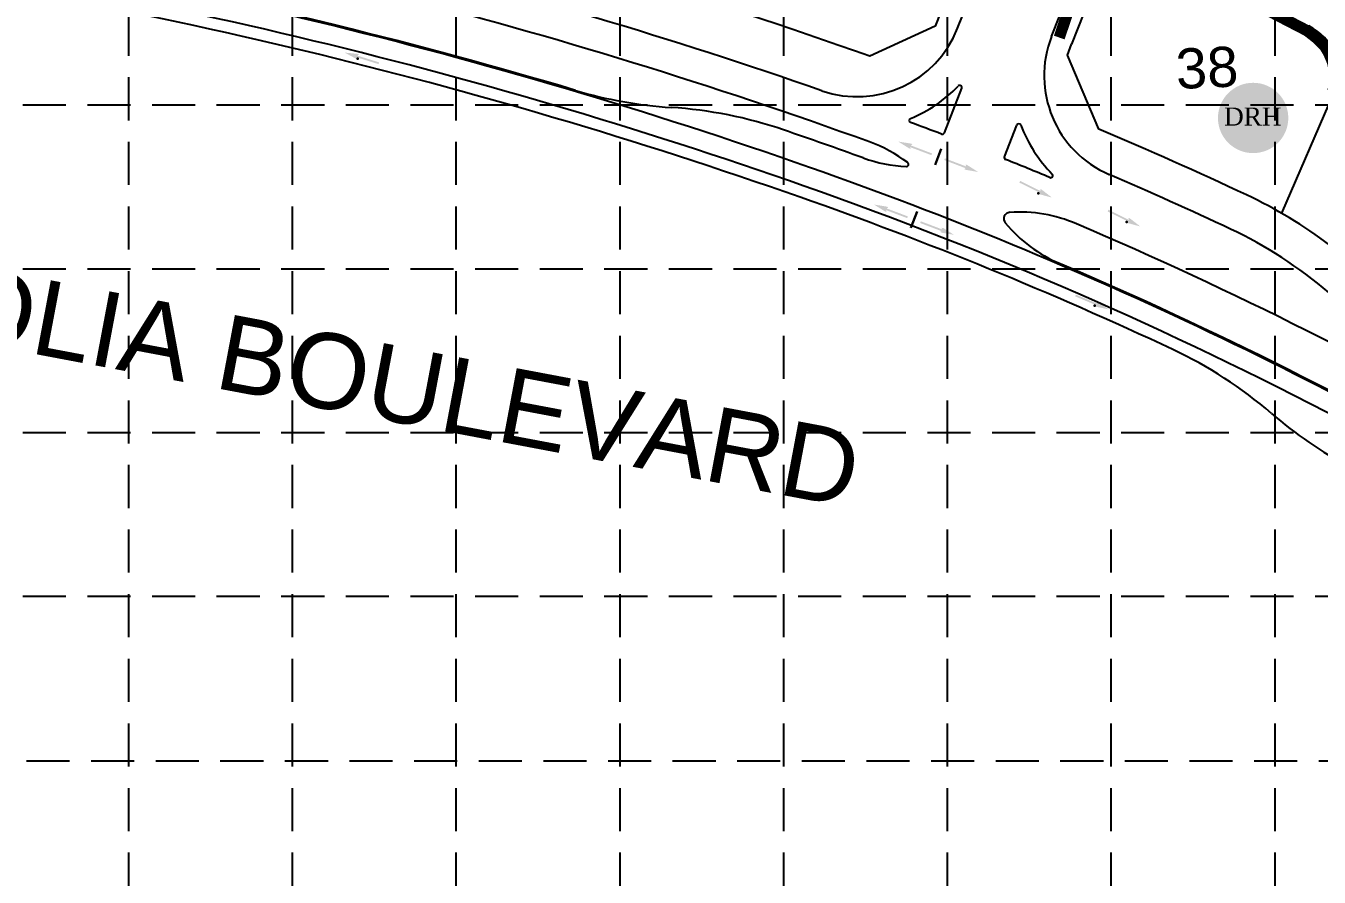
# Model space of a CAD drawing. Header units: feet. Extents: x 6037 to 11520, y 4436 to 7866.
# Drawn here: x 8896 to 9571, y 5063 to 5508 of the extents above; entities that cross this region are included whole.
import ezdxf
from ezdxf.enums import TextEntityAlignment as Align

# ---------------------------------------------------------------- set-up
doc = ezdxf.new("R2010")
doc.units = ezdxf.units.FT
doc.header["$LTSCALE"] = 0.4
doc.header["$MEASUREMENT"] = 0
doc.linetypes.add('DASHED2', pattern=[0.375, 0.25, -0.125])
doc.linetypes.add('HIDDEN', pattern=[0.375, 0.25, -0.125])
for name, color, linetype in [('1 DR HORTON LOT', 7, 'Continuous'), ('1 EROSION BLANKET', 84, 'Continuous'), ('1 LOT NUMBER', 7, 'Continuous'), ('1 STREET NAMES', 7, 'Continuous'), ('BASE', 7, 'Continuous'), ('grid', 254, 'HIDDEN'), ('LOTLINE', 7, 'Continuous'), ('PAVING', 7, 'Continuous'), ('ROW', 7, 'Continuous'), ('STORM', 7, 'Continuous')]:
    doc.layers.add(name, color=color, linetype=linetype)
doc.styles.add('DRHorton', font='dutcheb.ttf')
doc.styles.get("Standard").update_dxf_attribs({"font": 'ARIAL.TTF'})

# ---------------------------------------------------------------- blocks, each defined once
blk = doc.blocks.new('DRHorton')
h = blk.add_hatch(color=1)
h.paths.add_polyline_path([(78.7, 25.78, 1), (40.43, 25.78, 1)])
h.paths.add_polyline_path([(42.33, 17.91), (76.5, 17.91), (76.5, 34.87), (42.33, 34.87)], flags=24)
at = {"layer": 'BASE', "color": 176, "style": 'DRHorton'}
blk.add_text('DRH', height=9.814, dxfattribs=at).set_placement((59.39, 21.64), align=Align.CENTER)

msp = doc.modelspace()

# ---------------------------------------------------------------- hatches: boundary and pattern name
at = {"layer": 'PAVING', "linetype": 'Continuous', "lineweight": 30, "extrusion": (0, 0, -1)}
h = msp.add_hatch(color=256, dxfattribs=at)
edge = h.paths.add_edge_path()
edge.add_line((-9069.8, 5493.05), (-9069.01, 5492.58))
edge.add_line((-9069.01, 5492.58), (-9080.38, 5489.05))
edge.add_line((-9080.38, 5489.05), (-9080.09, 5488.13))
edge.add_line((-9080.09, 5488.13), (-9068.72, 5491.66))
edge.add_line((-9068.72, 5491.66), (-9069.13, 5490.94))
edge.add_line((-9069.13, 5490.94), (-9069.13, 5490.94))
edge.add_ellipse((-9068.54, 5491.07), major_axis=(-0.602, -0.187), ratio=0.285714, start_angle=342.81733, end_angle=484.72693)
edge.add_line((-9068.15, 5491.03), (-9068.15, 5491.03))
edge.add_line((-9068.15, 5491.03), (-9062.37, 5494.16))
edge.add_line((-9062.37, 5494.16), (-9068.92, 5493.52))
edge.add_line((-9068.92, 5493.52), (-9068.92, 5493.52))
edge.add_ellipse((-9069.23, 5493.27), major_axis=(-0.602, -0.187), ratio=0.285714, start_angle=234.16847, end_angle=374.49672)
edge.add_line((-9069.8, 5493.05), (-9069.8, 5493.05))
edge.add_line((-9069.8, 5493.05), (-9069.8, 5493.05))
at = {"layer": 'PAVING', "linetype": 'Continuous', "lineweight": 30}
h = msp.add_hatch(color=256, dxfattribs=at)
edge = h.paths.add_edge_path()
edge.add_line((9358.06, 5444.06), (9357.69, 5444.8))
edge.add_line((9357.69, 5444.8), (9368.83, 5440.58))
edge.add_line((9368.83, 5440.58), (9369.17, 5441.48))
edge.add_line((9369.17, 5441.48), (9358.04, 5445.7))
edge.add_line((9358.04, 5445.7), (9358.86, 5446.12))
edge.add_line((9358.86, 5446.12), (9358.86, 5446.13))
edge.add_ellipse((9358.3, 5446.38), major_axis=(0.589, -0.223), ratio=0.285714, start_angle=345.50328, end_angle=485.83153)
edge.add_line((9358.01, 5446.65), (9358.01, 5446.65))
edge.add_line((9358.01, 5446.65), (9351.51, 5447.69))
edge.add_line((9351.51, 5447.69), (9357.09, 5444.21))
edge.add_line((9357.09, 5444.21), (9357.09, 5444.21))
edge.add_ellipse((9357.48, 5444.22), major_axis=(0.589, -0.223), ratio=0.285714, start_angle=235.27307, end_angle=377.18267)
edge.add_line((9358.06, 5444.06), (9358.06, 5444.06))
edge.add_line((9358.06, 5444.06), (9358.06, 5444.06))
edge.add_line((9358.06, 5444.06), (9358.06, 5444.06))
h = msp.add_hatch(color=256, dxfattribs=at)
edge = h.paths.add_edge_path()
edge.add_line((9385.91, 5433.45), (9386.68, 5433.76))
edge.add_line((9386.68, 5433.76), (9375.56, 5438.02))
edge.add_line((9375.56, 5438.02), (9375.9, 5438.92))
edge.add_line((9375.9, 5438.92), (9387.03, 5434.67))
edge.add_line((9387.03, 5434.67), (9386.69, 5435.53))
edge.add_line((9386.69, 5435.53), (9386.69, 5435.53))
edge.add_ellipse((9387.28, 5435.35), major_axis=(-0.589, 0.225), ratio=0.285714, start_angle=-125.83153, end_angle=14.49672, ccw=False)
edge.add_line((9387.67, 5435.36), (9387.67, 5435.35))
edge.add_line((9387.67, 5435.35), (9393.22, 5431.81))
edge.add_line((9393.22, 5431.81), (9386.74, 5432.92))
edge.add_line((9386.74, 5432.92), (9386.74, 5432.92))
edge.add_ellipse((9386.46, 5433.19), major_axis=(-0.589, 0.225), ratio=0.285714, start_angle=-17.18267, end_angle=124.72693, ccw=False)
edge.add_line((9385.91, 5433.45), (9385.91, 5433.45))
edge.add_line((9385.91, 5433.45), (9385.91, 5433.45))
edge.add_line((9385.91, 5433.45), (9385.91, 5433.45))
h = msp.add_hatch(color=256, dxfattribs=at)
edge = h.paths.add_edge_path()
edge.add_line((9425.65, 5422.72), (9425.9, 5421.83))
edge.add_line((9425.9, 5421.83), (9415.23, 5427.11))
edge.add_line((9415.23, 5427.11), (9414.8, 5426.24))
edge.add_line((9414.8, 5426.24), (9425.47, 5420.96))
edge.add_line((9425.47, 5420.96), (9424.68, 5420.73))
edge.add_line((9424.68, 5420.73), (9424.68, 5420.73))
edge.add_ellipse((9425.2, 5420.41), major_axis=(-0.565, 0.279), ratio=0.285714, start_angle=342.81733, end_angle=484.72693)
edge.add_line((9425.45, 5420.12), (9425.45, 5420.12))
edge.add_line((9425.45, 5420.12), (9431.8, 5418.41))
edge.add_line((9431.8, 5418.41), (9426.61, 5422.45))
edge.add_line((9426.61, 5422.45), (9426.61, 5422.45))
edge.add_ellipse((9426.22, 5422.49), major_axis=(-0.565, 0.279), ratio=0.285714, start_angle=234.16847, end_angle=374.49672)
edge.add_line((9425.65, 5422.72), (9425.65, 5422.72))
edge.add_line((9425.65, 5422.72), (9425.65, 5422.72))
h = msp.add_hatch(color=256, dxfattribs=at)
edge = h.paths.add_edge_path()
edge.add_line((9345.42, 5411.15), (9345.06, 5411.89))
edge.add_line((9345.06, 5411.89), (9356.2, 5407.7))
edge.add_line((9356.2, 5407.7), (9356.54, 5408.6))
edge.add_line((9356.54, 5408.6), (9345.4, 5412.79))
edge.add_line((9345.4, 5412.79), (9346.22, 5413.22))
edge.add_line((9346.22, 5413.22), (9346.22, 5413.22))
edge.add_ellipse((9345.66, 5413.47), major_axis=(0.59, -0.222), ratio=0.285714, start_angle=345.50328, end_angle=485.83153)
edge.add_line((9345.37, 5413.74), (9345.37, 5413.74))
edge.add_line((9345.37, 5413.74), (9338.87, 5414.77))
edge.add_line((9338.87, 5414.77), (9344.46, 5411.3))
edge.add_line((9344.46, 5411.3), (9344.46, 5411.3))
edge.add_ellipse((9344.84, 5411.31), major_axis=(0.59, -0.222), ratio=0.285714, start_angle=235.27307, end_angle=377.18267)
edge.add_line((9345.43, 5411.15), (9345.42, 5411.15))
edge.add_line((9345.42, 5411.15), (9345.42, 5411.15))
edge.add_line((9345.42, 5411.15), (9345.42, 5411.15))
h = msp.add_hatch(color=256, dxfattribs=at)
edge = h.paths.add_edge_path()
edge.add_line((9471.77, 5407.66), (9472.02, 5406.77))
edge.add_line((9472.02, 5406.77), (9461.35, 5412.05))
edge.add_line((9461.35, 5412.05), (9460.92, 5411.18))
edge.add_line((9460.92, 5411.18), (9471.59, 5405.91))
edge.add_line((9471.59, 5405.91), (9470.8, 5405.67))
edge.add_line((9470.8, 5405.67), (9470.8, 5405.67))
edge.add_ellipse((9471.31, 5405.35), major_axis=(-0.565, 0.279), ratio=0.285714, start_angle=342.81733, end_angle=484.72693)
edge.add_line((9471.57, 5405.06), (9471.57, 5405.06))
edge.add_line((9471.57, 5405.06), (9477.92, 5403.35))
edge.add_line((9477.92, 5403.35), (9472.73, 5407.4))
edge.add_line((9472.73, 5407.4), (9472.73, 5407.4))
edge.add_ellipse((9472.34, 5407.43), major_axis=(-0.565, 0.279), ratio=0.285714, start_angle=234.16847, end_angle=374.49672)
edge.add_line((9471.77, 5407.66), (9471.77, 5407.66))
edge.add_line((9471.77, 5407.66), (9471.77, 5407.66))
h = msp.add_hatch(color=256, dxfattribs=at)
edge = h.paths.add_edge_path()
edge.add_line((9373.3, 5400.61), (9374.07, 5400.92))
edge.add_line((9374.07, 5400.92), (9362.94, 5405.15))
edge.add_line((9362.94, 5405.15), (9363.28, 5406.06))
edge.add_line((9363.28, 5406.06), (9374.41, 5401.83))
edge.add_line((9374.41, 5401.83), (9374.08, 5402.69))
edge.add_line((9374.08, 5402.69), (9374.08, 5402.69))
edge.add_ellipse((9374.66, 5402.51), major_axis=(-0.589, 0.224), ratio=0.285714, start_angle=-125.83153, end_angle=14.49672, ccw=False)
edge.add_line((9375.06, 5402.52), (9375.06, 5402.52))
edge.add_line((9375.06, 5402.52), (9380.62, 5398.99))
edge.add_line((9380.62, 5398.99), (9374.13, 5400.08))
edge.add_line((9374.13, 5400.08), (9374.13, 5400.08))
edge.add_ellipse((9373.85, 5400.35), major_axis=(-0.589, 0.224), ratio=0.285714, start_angle=-17.18267, end_angle=124.72693, ccw=False)
edge.add_line((9373.3, 5400.61), (9373.3, 5400.61))
edge.add_line((9373.3, 5400.61), (9373.3, 5400.61))
edge.add_line((9373.3, 5400.61), (9373.3, 5400.61))
h = msp.add_hatch(color=256, dxfattribs=at)
edge = h.paths.add_edge_path()
edge.add_line((9454.99, 5363.97), (9455.3, 5363.1))
edge.add_line((9455.3, 5363.1), (9444.32, 5367.71))
edge.add_line((9444.32, 5367.71), (9443.95, 5366.82))
edge.add_line((9443.95, 5366.82), (9454.92, 5362.21))
edge.add_line((9454.92, 5362.21), (9454.15, 5361.92))
edge.add_line((9454.15, 5361.92), (9454.15, 5361.92))
edge.add_ellipse((9454.68, 5361.64), major_axis=(-0.581, 0.244), ratio=0.285714, start_angle=342.81733, end_angle=484.72693)
edge.add_line((9454.96, 5361.36), (9454.95, 5361.36))
edge.add_line((9454.95, 5361.36), (9461.4, 5360.05))
edge.add_line((9461.4, 5360.05), (9455.97, 5363.77))
edge.add_line((9455.97, 5363.77), (9455.97, 5363.77))
edge.add_ellipse((9455.57, 5363.77), major_axis=(-0.581, 0.244), ratio=0.285714, start_angle=234.16847, end_angle=374.49672)
edge.add_line((9454.99, 5363.97), (9454.99, 5363.97))
edge.add_line((9454.99, 5363.97), (9454.99, 5363.97))

# ---------------------------------------------------------------- linework, layer by layer
at = {"layer": '1 EROSION BLANKET', "const_width": 5.92}
msp.add_lwpolyline([(9435.61, 5502.03), (9450.42, 5545.61), (9453.99, 5551.22), (9458.87, 5555.32), (9464.83, 5556.39), (9468.83, 5555.42), (9565.11, 5505.58), (9570.47, 5501.39), (9574.3, 5497.45), (9576.28, 5494.16), (9578.47, 5489.01), (9579.57, 5483.21), (9579.35, 5478.39), (9578.69, 5474.22), (9577.94, 5473.21)], dxfattribs=at)
at = {"layer": 'grid', "color": 252, "linetype": 'DASHED2', "ltscale": 225}
for p, q in [((8949.42, 7776.26), (8949.42, 4782.14)), ((9034.95, 7776.26), (9034.95, 4782.14)), ((9120.49, 7776.26), (9120.49, 4782.14)), ((9206.02, 7776.26), (9206.02, 4782.14)), ((9291.56, 7776.26), (9291.56, 4782.14)), ((9377.1, 7776.26), (9377.1, 4782.14)), ((9462.63, 7776.26), (9462.63, 4782.14)), ((9548.17, 7776.26), (9548.17, 4782.14)), ((6126.74, 5466.8), (11429.95, 5466.8)), ((6126.74, 5381.27), (11429.95, 5381.27)), ((6126.74, 5295.73), (11429.95, 5295.73)), ((6126.74, 5210.19), (11429.95, 5210.19)), ((6128.66, 5124.28), (11431.87, 5124.28))]:
    msp.add_line(p, q, dxfattribs=at)
at = {"layer": 'LOTLINE'}
msp.add_line((9578.78, 5472.69), (9551.71, 5410.27), dxfattribs=at)
at = {"layer": 'PAVING'}
for p, q in [((9431.61, 5502.63), (9442.67, 5530.86)), ((9382.5, 5506.85), (9387.61, 5519.88)), ((9375.61, 5452.25), (9384.73, 5475.52)), ((9406.98, 5439.78), (9413.46, 5456.31))]:
    msp.add_line(p, q, dxfattribs=at)
at = {"layer": 'PAVING', "linetype": 'Continuous', "lineweight": 30}
for p, q in [((9373.99, 5443.95), (9370.74, 5435.55)), ((9361.35, 5411.08), (9358.13, 5402.67))]:
    msp.add_line(p, q, dxfattribs=at)
at = {"layer": 'PAVING'}
for centre, radius, start, end in [((8418.18, 2907.93), 2717.39, 70.80475, 81.26633), ((8418.18, 2907.93), 2678.01, 73.40686, 84.4546), ((8418.18, 2907.93), 2700.51, 70.12157, 81.18018), ((8418.18, 2907.93), 2661.13, 70.64173, 82.27754), ((9330.12, 5527.37), 56.26, 250.80475, 338.60047), ((9551.95, 5481.16), 30.38, 346.316, 62.55301), ((9483.99, 5482.11), 56.26, 158.60047, 246.71636), ((9247.21, 5690.09), 225.04, 253.40686, 266.35293), ((9330.12, 5527.37), 73.14, 292.34996, 316.15487), ((9383.68, 5475.93), 1.13, 338.60047, 136.15487), ((9218.58, 5240.91), 225.04, 71.06384, 86.35293), ((9358.36, 5458.69), 1.13, 112.34996, 249.76663), ((8418.18, 2907.93), 2691.51, 70.12499, 71.06384), ((8418.18, 2907.93), 2717.39, 69.4023, 69.76663), ((9374.56, 5452.66), 1.13, 249.4023, 338.60047), ((9414.51, 5455.9), 1.13, 20.66214, 158.60048), ((9483.99, 5482.11), 73.14, 200.66214, 224.63877), ((9310.4, 5375.58), 76.51, 52.97684, 70.12157), ((9359.22, 5511.08), 76.51, 250.12499, 267.39771), ((9408.03, 5439.37), 1.13, 158.60047, 248.12201), ((8604.67, 3438.73), 2154.79, 67.4582, 68.12201), ((9355.8, 5435.77), 1.13, 267.39771, 52.97684), ((9431.15, 5429.93), 1.13, 247.4582, 44.63877), ((8604.67, 3438.73), 2168.29, 64.88122, 66.71636), ((8604.67, 3438.73), 2098.52, 64.89703, 70.64173), ((9410.02, 5407.35), 3.38, 93.56592, 219.89587), ((9466.13, 5454.26), 76.51, 219.89587, 246.85757), ((9414.57, 5334.35), 76.51, 66.86559, 93.56593), ((8604.67, 3438.73), 2137.91, 59.75484, 66.86559), ((9429.57, 5198.2), 225.04, 49.27977, 64.88122), ((8604.67, 3438.73), 2115.4, 59.76286, 66.85757), ((9399.48, 5135.25), 225.04, 49.24137, 64.89703), ((9693.33, 5476.18), 225.04, 229.24137, 241.88315)]:
    msp.add_arc(centre, radius, start, end, dxfattribs=at)
at = {"layer": 'PAVING', "linetype": 'Continuous', "lineweight": 30, "extrusion": (0, 0, -1)}
msp.add_point((9069.13, 5490.94), dxfattribs=at)
at = {"layer": 'PAVING', "linetype": 'Continuous', "lineweight": 30}
for p in [(9424.68, 5420.73), (9470.8, 5405.67), (9454.15, 5361.92)]:
    msp.add_point(p, dxfattribs=at)
at = {"layer": 'ROW'}
for p, q in [((9564.92, 5506.12), (9487.83, 5546.16)), ((9453.15, 5526.75), (9442.09, 5498.53))]:
    msp.add_line(p, q, dxfattribs=at)
at = {"layer": 'ROW', "flags": 128}
for points in [[(9377.13, 5523.98), (9370.85, 5507.95), (9336.61, 5492.29), (9336.61, 5492.29, 0.049661), (8808.99, 5622.65), (8808.99, 5622.65, -0.043167), (8774.53, 5630.69), (8774.53, 5630.69, 0.050895), (8725.96, 5641.24), (8725.96, 5641.24, 0.001583), (8708.65, 5643.13), (8708.65, 5643.13), (8686.48, 5678.8), (8686.48, 5678.8, -0.023228), (8699.05, 5699.79), (8699.05, 5699.79), (8698.41, 5700.2)], [(9377.13, 5523.98), (9370.85, 5507.95), (9336.61, 5492.29), (9336.61, 5492.29, 0.049661), (8808.99, 5622.65), (8808.99, 5622.65, -0.043167), (8774.53, 5630.69), (8774.53, 5630.69, 0.050895), (8725.96, 5641.24), (8725.96, 5641.24, 0.001583), (8708.65, 5643.13), (8708.65, 5643.13), (8686.48, 5678.8), (8686.48, 5678.8, -0.023228), (8699.05, 5699.79), (8699.05, 5699.79), (8698.41, 5700.2)], [(9983.11, 5189.02), (9973.57, 5167.12), (9940.84, 5161.37), (9940.84, 5161.37, 0.045624), (9606.26, 5375.13), (9606.26, 5375.13, -0.042246), (9576.94, 5393.58), (9576.94, 5393.58, 0.052003), (9533.46, 5419.79), (9533.46, 5419.79, 0.009648), (9456.34, 5454.14), (9456.34, 5454.14), (9439.88, 5492.9), (9442.09, 5498.53)], [(9980.69, 5183.45), (9973.57, 5167.12), (9940.84, 5161.37), (9940.84, 5161.37), (9940.84, 5161.37, 0.045624), (9606.26, 5375.13), (9606.26, 5375.13, -0.042246), (9576.94, 5393.58), (9576.94, 5393.58, 0.052003), (9533.46, 5419.79), (9533.46, 5419.79, 0.009648), (9456.34, 5454.14), (9456.34, 5454.14), (9456.34, 5454.14), (9439.88, 5492.9), (9442.09, 5498.53)], [(9983.11, 5189.02), (9973.57, 5167.12), (9940.84, 5161.37), (9940.84, 5161.37, 0.045624), (9606.26, 5375.13), (9606.26, 5375.13, -0.042246), (9576.94, 5393.58), (9576.94, 5393.58, 0.052003), (9533.46, 5419.79), (9533.46, 5419.79, 0.009648), (9456.34, 5454.14)]]:
    msp.add_lwpolyline(points, format="xyb", dxfattribs=at)
at = {"layer": 'ROW'}
msp.add_arc((9551.95, 5481.16), 28.13, 342.47994, 62.55301, dxfattribs=at)
at = {"layer": 'STORM', "color": 5, "flags": 128}
for points in [[(9712.34, 5240.29, 0.053399), (9305.68, 5434, 0.050257), (8783.86, 5560.28)], [(9860.67, 5128.2, -0.008788), (9844.19, 5139.73), (9844.19, 5139.73, 0.073095), (9302.32, 5424.45, 0.051832), (8765.87, 5552.49)]]:
    msp.add_lwpolyline(points, format="xyb", dxfattribs=at)

# ---------------------------------------------------------------- block references
at = {"layer": '1 DR HORTON LOT', "xscale": 0.9600000000000364, "yscale": 0.9600000000000364, "zscale": 0.96}
msp.add_blockref('DRHorton', (9479.71, 5435.27), dxfattribs=at)

# ---------------------------------------------------------------- texts
at = {"layer": '1 LOT NUMBER', "color": 7}
msp.add_text('38', height=21, rotation=2.5387, dxfattribs=at).set_placement((9496.48, 5485.61), align=Align.MIDDLE_LEFT)
at = {"layer": '1 STREET NAMES', "color": 7}
msp.add_text('MAGNOLIA BOULEVARD', height=39.3825, rotation=349.31633, dxfattribs=at).set_placement((8696.56, 5395.24), align=Align.MIDDLE_LEFT)

doc.saveas('drawing.dxf')
